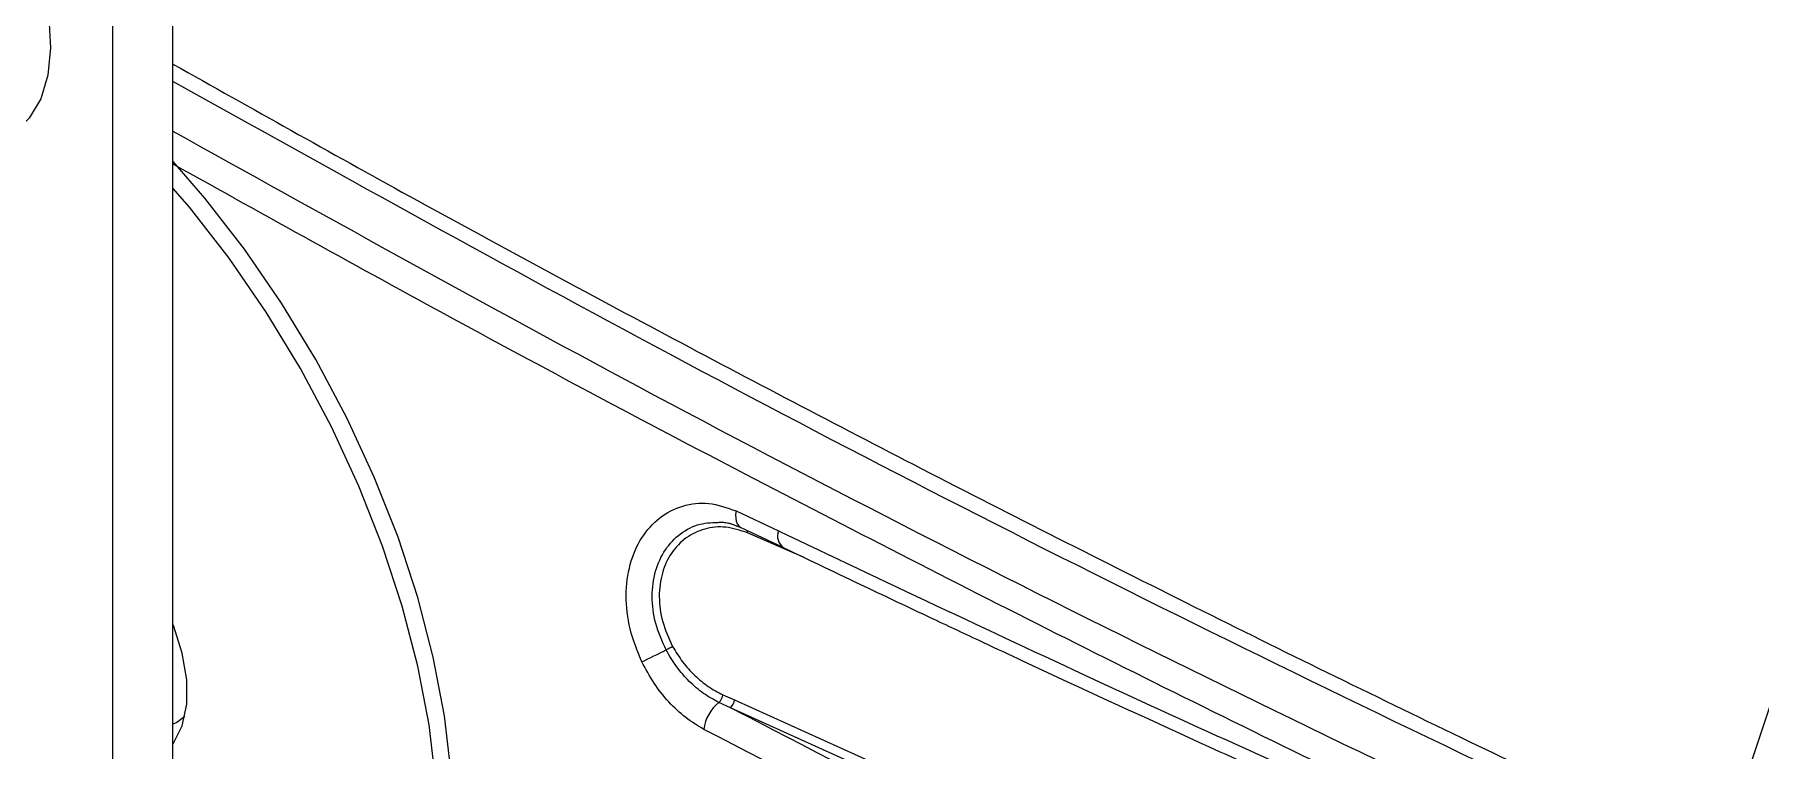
# Model space of a CAD drawing. Extents: x 8 to 113, y 0 to 87.
# Drawn here: x 78.046 to 81.853, y 5.571 to 7.15 of the extents above; entities that cross this region are included whole.
import ezdxf

# ---------------------------------------------------------------- set-up
doc = ezdxf.new("R2010")
doc.units = 0
doc.header["$MEASUREMENT"] = 0
doc.layers.add('OBJECT', color=7, linetype='CONTINUOUS')

msp = doc.modelspace()

# ---------------------------------------------------------------- linework, layer by layer
at = {"layer": 'OBJECT'}
for p, q in [((78.3515, 5.1097), (78.3515, 12.4362)), ((78.2186, 5.0329), (78.2186, 12.3594)), ((79.5936, 6.0995), (79.687, 6.0555)), ((79.6044, 6.0628), (79.6979, 6.0186)), ((79.7169, 6.0083), (79.6188, 6.051)), ((79.7422, 5.9975), (79.7169, 6.0083)), ((78.3515, 5.5853), (78.3515, 5.8501)), ((79.5812, 5.6653), (79.5558, 5.6771)), ((79.5644, 5.6942), (79.5902, 5.6826)), ((79.5902, 5.6826), (81.6607, 4.748)), ((81.6518, 4.7307), (79.5812, 5.6653))]:
    msp.add_line(p, q, dxfattribs=at)
at = {"layer": 'OBJECT', "flags": 128}
for points in [[(81.7689, 5.3267), (81.8226, 5.5132), (81.8854, 5.7002), (81.9569, 5.887), (82.0368, 6.0728), (82.1247, 6.2565), (82.2203, 6.4374), (82.3231, 6.6147), (82.4327, 6.7875), (82.5484, 6.955), (82.6698, 7.1165), (82.7963, 7.2711), (82.9273, 7.4182), (83.0622, 7.5571), (83.2005, 7.6872), (83.3413, 7.8077), (83.4842, 7.9183), (83.6284, 8.0183)], [(77.5535, 7.6854), (77.563, 7.6905), (77.6071, 7.704), (77.6565, 7.7047), (77.7095, 7.6926), (77.7646, 7.668), (77.82, 7.6319), (77.8738, 7.5853), (77.9243, 7.5298), (77.97, 7.4671), (78.0093, 7.3992), (78.041, 7.3283), (78.064, 7.2568), (78.0777, 7.1868), (78.0815, 7.1207), (78.0754, 7.0606), (78.0596, 7.0083), (78.0345, 6.9657), (78.001, 6.934), (77.991, 6.9276)], [(78.6595, 4.7129), (78.6665, 4.7171), (78.7349, 4.7663), (78.7956, 4.8272), (78.8479, 4.8993), (78.8914, 4.9818), (78.9256, 5.074), (78.9503, 5.175), (78.9653, 5.284), (78.9702, 5.3997), (78.9653, 5.5212), (78.9503, 5.6473), (78.9256, 5.7769), (78.8914, 5.9087), (78.8479, 6.0414), (78.7956, 6.1739), (78.7349, 6.3048), (78.6665, 6.433), (78.591, 6.5572), (78.5091, 6.6763), (78.4215, 6.7892), (78.3517, 6.8701)], [(78.9313, 5.5016), (78.9164, 5.6278), (78.8917, 5.7573), (78.8574, 5.8891), (78.814, 6.0218), (78.7616, 6.1543), (78.701, 6.2852), (78.6326, 6.4134), (78.5571, 6.5376), (78.4751, 6.6567), (78.3876, 6.7696), (78.3515, 6.8114)], [(79.5936, 6.0995), (79.5927, 6.0913), (79.5929, 6.0836), (79.5942, 6.0768), (79.5964, 6.071), (79.5996, 6.0665), (79.6037, 6.0632), (79.606, 6.0622)], [(78.3515, 5.5859), (78.3529, 5.5873), (78.372, 5.6258), (78.3818, 5.6731), (78.3818, 5.7273), (78.372, 5.786), (78.3529, 5.8465), (78.3515, 5.8495)], [(78.3775, 5.6459), (78.3597, 5.6328), (78.3515, 5.6294)]]:
    msp.add_lwpolyline(points, dxfattribs=at)
at = {"layer": 'OBJECT'}
for centre, radius, start, end in [((79.6018, 6.0541), 0.0172, 349.73, 6.3471), ((79.7174, 6.0444), 0.0324, 159.9995, 232.2777), ((72.7621, 19.4682), 15.2185, 295.80028, 296.0246), ((79.7256, 5.2764), 0.5904, 117.4124, 118.997), ((79.611, 5.6073), 0.089, 128.3263, 173.2409), ((79.537, 5.6972), 0.0275, 312.9478, 353.7305), ((79.563, 5.6856), 0.0273, 311.7695, 353.7028)]:
    msp.add_arc(centre, radius, start, end, dxfattribs=at)
for points, knots in [([(78.3515, 7.0848), (78.5248, 6.9874), (78.883, 6.7861), (79.4342, 6.489), (80.011, 6.1869), (80.5964, 5.8907), (81.1848, 5.6019), (81.5765, 5.4173), (81.7689, 5.3267)], [0, 0, 0, 0, 0.1582539, 0.327068, 0.4937068, 0.6683778, 0.8371406, 1, 1, 1, 1]), ([(81.7516, 5.298), (81.3546, 5.4869), (80.5599, 5.8651), (79.4262, 6.4486), (78.7029, 6.851), (78.3515, 7.0464)], [0, 0, 0, 0, 0.339225, 0.679039, 1, 1, 1, 1]), ([(78.3515, 6.9367), (78.6789, 6.7548), (79.3862, 6.3618), (80.5119, 5.7837), (81.3236, 5.3983), (81.7292, 5.2056)], [0, 0, 0, 0, 0.301353, 0.650905, 1, 1, 1, 1]), ([(78.3513, 6.8647), (78.5563, 6.7506), (78.9787, 6.5157), (79.636, 6.1672), (80.3194, 5.8176), (81.0073, 5.4783), (81.4712, 5.2603), (81.6985, 5.1535)], [0, 0, 0, 0, 0.190703, 0.392819, 0.598206, 0.803133, 1, 1, 1, 1]), ([(79.3858, 5.7668), (79.376, 5.7908), (79.3565, 5.8388), (79.3485, 5.9137), (79.3574, 5.983), (79.3833, 6.0422), (79.4236, 6.087), (79.4749, 6.1134), (79.5336, 6.1206), (79.5736, 6.1066), (79.5936, 6.0995)], [0, 0, 0, 0, 0.124845, 0.24983, 0.374893, 0.499993, 0.625063, 0.749967, 0.874601, 1, 1, 1, 1]), ([(79.4394, 5.7928), (79.4307, 5.8122), (79.4136, 5.8508), (79.4063, 5.9115), (79.4137, 5.9676), (79.4356, 6.0155), (79.4697, 6.0512), (79.5121, 6.0733), (79.5443, 6.0739), (79.5599, 6.0743)], [0, 0, 0, 0, 0.145042, 0.288968, 0.432674, 0.576375, 0.720203, 0.864344, 1, 1, 1, 1]), ([(79.6188, 6.051), (79.6028, 6.0563), (79.5707, 6.0669), (79.5236, 6.0618), (79.4823, 6.0422), (79.4497, 6.0086), (79.4288, 5.9638), (79.4219, 5.9112), (79.429, 5.8544), (79.4455, 5.8185), (79.4537, 5.8005)], [0, 0, 0, 0, 0.124906, 0.249953, 0.375023, 0.500104, 0.625117, 0.749959, 0.874675, 1, 1, 1, 1]), ([(79.5555, 6.075), (79.5638, 6.0743), (79.5802, 6.0728), (79.5965, 6.0661), (79.6047, 6.0627)], [0, 0, 0, 0, 0.4994147, 1, 1, 1, 1]), ([(79.5599, 6.0743), (79.5609, 6.0744), (79.5723, 6.0756), (79.5843, 6.0706), (79.5952, 6.0661)], [0, 0, 0, 0, 0.089237, 1, 1, 1, 1]), ([(79.687, 6.0555), (79.9184, 5.9458), (80.3691, 5.7323), (81.0396, 5.4289), (81.4816, 5.2374), (81.6964, 5.1444)], [0, 0, 0, 0, 0.351668, 0.685, 1, 1, 1, 1]), ([(79.6976, 6.0188), (79.7577, 5.9901), (79.8655, 5.9384), (80.0094, 5.8704), (80.1218, 5.8175), (80.2154, 5.7738), (80.3918, 5.6917), (80.616, 5.5887), (80.8824, 5.4682), (81.0529, 5.392), (81.1786, 5.3363), (81.2736, 5.2944), (81.3945, 5.2414), (81.5415, 5.1773), (81.6487, 5.1312), (81.7066, 5.1063)], [0, 0, 0, 0, 0.091689, 0.164516, 0.218484, 0.261787, 0.305981, 0.484382, 0.598114, 0.703056, 0.737321, 0.783987, 0.843319, 0.915322, 1, 1, 1, 1]), ([(79.5558, 5.6771), (79.5443, 5.6833), (79.5215, 5.6955), (79.4899, 5.7228), (79.4614, 5.7551), (79.4467, 5.7802), (79.4394, 5.7928)], [0, 0, 0, 0, 0.251653, 0.500767, 0.75093, 1, 1, 1, 1]), ([(79.4537, 5.8005), (79.4608, 5.7889), (79.4748, 5.7656), (79.5019, 5.7359), (79.532, 5.7109), (79.5535, 5.6998), (79.5644, 5.6942)], [0, 0, 0, 0, 0.249435, 0.499655, 0.748628, 1, 1, 1, 1]), ([(79.5226, 5.6178), (79.5091, 5.6259), (79.4821, 5.642), (79.4448, 5.6774), (79.4113, 5.7188), (79.3943, 5.7508), (79.3858, 5.7668)], [0, 0, 0, 0, 0.250785, 0.500021, 0.750018, 1, 1, 1, 1]), ([(81.6378, 4.6419), (81.2893, 4.8084), (80.5923, 5.1413), (79.9182, 5.4906), (79.5812, 5.6653)], [0, 0, 0, 0, 0.500069, 1, 1, 1, 1]), ([(81.6055, 4.5804), (81.2549, 4.7479), (80.5488, 5.0853), (79.8662, 5.4395), (79.5226, 5.6178)], [0, 0, 0, 0, 0.49662, 1, 1, 1, 1])]:
    msp.add_open_spline(points, degree=3, knots=knots, dxfattribs=at)

doc.saveas('drawing.dxf')
